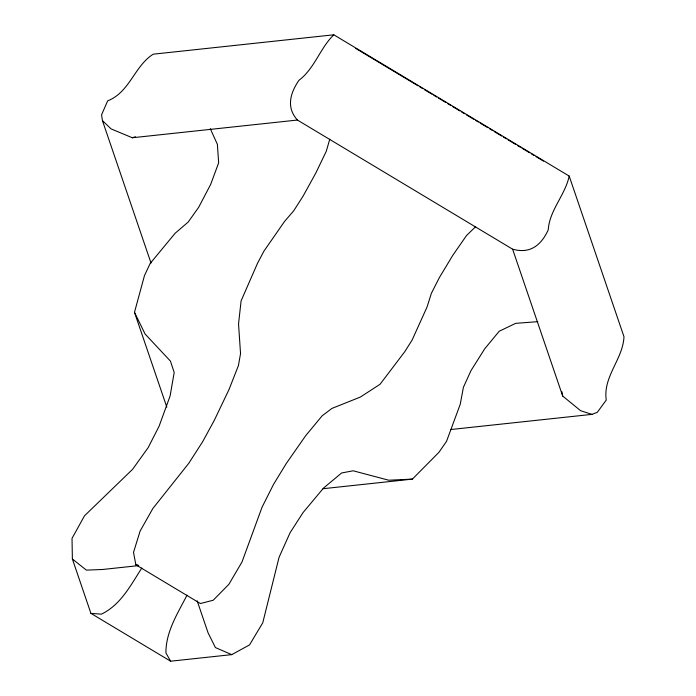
<?xml version="1.0" encoding="UTF-8"?>
<svg xmlns="http://www.w3.org/2000/svg" width="696" height="696" viewBox="0 0 696 696"><rect width="100%" height="100%" fill="white"/><g stroke="black" fill="none" stroke-linecap="round" stroke-linejoin="round"><path stroke-width="1.04" d="M569.189 176.062C565.23 195.106 549.492 210.053 548.222 229.941C541.053 245.366 530.143 254.11 512.604 249.185L297.418 120.043C285.995 107.445 290.267 92.977 298.932 80.327C314.618 68.547 319.977 48.198 333.81 34.8L569.189 176.062L623.981 336.707C623.042 359.127 602.771 376.623 606.251 400.087L597.29 412.337L591.922 414.372L450.556 429.554M166.831 407.169L134.485 312.339L144.472 275.607L150.171 263.453L175.148 233.23L188.155 222.094L198.691 207.269L210.688 184.37L218.648 162.847L217.387 144.342L210.27 128.656M329.774 139.139L326.276 151.293L315.793 173.095L303.134 196.054L293.747 210.757L284.507 221.493L263.862 251.247L257.424 263.488L241.094 300.889L238.537 323.945L240.538 353.594L238.424 365.583L228.975 389.621L214.307 420.306L202.623 441.743L188.79 463.284L152.876 508.472L140.114 531.065L133.51 552.424L135.868 564.804L200.396 603.536L213.194 600.248L228.871 584.336L242.008 561.959L262.035 507.245L273.563 484.312L286.274 463.501L305.701 435.67L322.144 415.825L331.905 408.43L360.371 397.059L380.042 384.288L404.654 351.845L412.049 340.179L427.04 307.04L431.372 293.355L439.272 277.756L452.8 255.31L466.564 235.483L475.646 226.687M187.024 595.167C177.663 613.402 165.831 631.672 165.909 652.892L170.607 661.2L231.742 654.64L249.533 644.914L262.757 622.798L279.087 557.235L290.075 532.736L303.03 512.621L323.562 488.035L341.632 472.967L353.176 470.792L388.733 480.214L412.389 479.118L438.924 452.33L446.545 441.316L460.221 404.324L463.414 387.289L470.957 370.672L484.694 348.818L499.223 331.235L515.658 323.353L537.808 321.656M141.819 568.032C130.691 585.214 120.704 604.937 101.381 614.159L90.924 613.376L72.375 558.992L72.019 538.382L84.494 515.814L132.597 469.313L148.196 447.58L159.088 426.23L170.111 395.937L174.191 372.473L170.433 361.111L145.064 333.976L134.485 312.339M333.81 34.8L153.224 54.184C134.363 66.076 129.787 92.203 107.671 100.859L101.564 114.823L102.434 120.599L111.09 128.908L132.327 137.756L135.398 136.721M132.327 137.756L297.418 120.043M323.014 488.714L412.389 479.118M138.739 565.604L102.503 569.493L86.365 570.12L72.375 558.992M135.868 564.804L137.904 564.908M591.922 414.372L580.603 410.692L562.699 396.05L512.604 249.185M231.742 654.64L215.412 647.576L208.087 632.864L197.168 600.839M355.778 48.459L418.026 85.817M419.888 86.939L422.672 88.609M424.534 89.723L431.964 94.186M433.825 95.3L436.61 96.97M438.471 98.084L445.901 102.547M447.754 103.66L450.547 105.34M452.4 106.453L459.838 110.908M461.692 112.03L464.484 113.7M466.337 114.814L473.776 119.277M475.629 120.391L478.422 122.061M480.275 123.175L487.713 127.638M489.566 128.751L492.35 130.43M494.212 131.544L501.642 136.007M503.504 137.121L506.288 138.791M508.15 139.905L515.579 144.368M517.441 145.481L520.225 147.152M522.087 148.274L529.517 152.728M531.379 153.851L534.163 155.521M536.024 156.635L543.454 161.098M90.924 613.376L170.607 661.2M102.434 120.599L151.015 263.045M561.898 391.805L562.699 396.05"/></g></svg>
